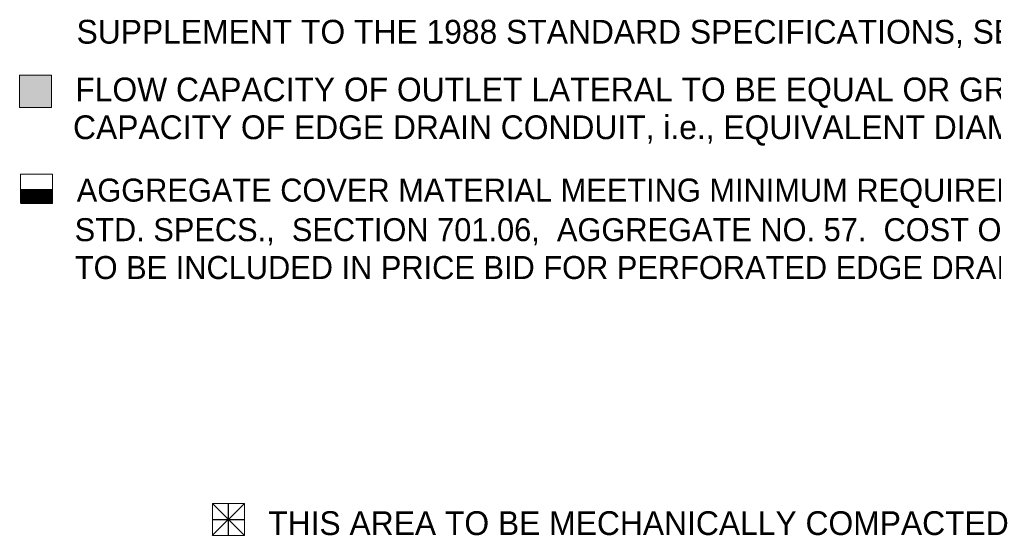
# Model space of a CAD drawing. Extents: x 1757 to 2137, y 145 to 432.
# Drawn here: x 1817.9 to 1872, y 259.4 to 288 of the extents above; entities that cross this region are included whole.
import ezdxf

# ---------------------------------------------------------------- set-up
doc = ezdxf.new("R2010")
doc.units = 0
doc.header["$LTSCALE"] = 0.53
doc.layers.add('1', color=7, linetype='Continuous', lineweight=13)
doc.layers.add('10', color=7, linetype='Continuous')

msp = doc.modelspace()

# ---------------------------------------------------------------- hatches: boundary and pattern name
at = {"layer": '1'}
msp.add_hatch(color=256, dxfattribs=at).paths.add_polyline_path([(1817.9462, 284.9323), (1819.7199, 284.9323), (1819.7199, 283.1487), (1817.9462, 283.1487)])

# ---------------------------------------------------------------- linework, layer by layer
for p, q in [((1817.9975, 278.5943), (1819.7819, 278.5943)), ((1818.0027, 278.544), (1819.7789, 278.544)), ((1818.0027, 278.4945), (1819.7789, 278.4945)), ((1818.0027, 278.445), (1819.7789, 278.445)), ((1818.0027, 278.3955), (1819.7789, 278.3955)), ((1818.0174, 278.5872), (1818.0174, 277.8276)), ((1818.0669, 278.5872), (1818.0669, 277.8276)), ((1818.1164, 278.5872), (1818.1164, 277.8276)), ((1818.1659, 278.5872), (1818.1659, 277.8276)), ((1818.2154, 278.5872), (1818.2154, 277.8276)), ((1818.2649, 278.5872), (1818.2649, 277.8276)), ((1818.3144, 278.5872), (1818.3144, 277.8276)), ((1818.3639, 278.5872), (1818.3639, 277.8276)), ((1818.4134, 278.5872), (1818.4134, 277.8276)), ((1818.4629, 278.5872), (1818.4629, 277.8276)), ((1818.5124, 278.5872), (1818.5124, 277.8276)), ((1818.5619, 278.5872), (1818.5619, 277.8276)), ((1818.6114, 278.5872), (1818.6114, 277.8276)), ((1818.6609, 278.5872), (1818.6609, 277.8276)), ((1818.7104, 278.5872), (1818.7104, 277.8276)), ((1818.7599, 278.5872), (1818.7599, 277.8276)), ((1818.8094, 278.5872), (1818.8094, 277.8276)), ((1818.8589, 278.5872), (1818.8589, 277.8276)), ((1818.9084, 278.5872), (1818.9084, 277.8276)), ((1818.9579, 278.5872), (1818.9579, 277.8276)), ((1819.0074, 278.5872), (1819.0074, 277.8276)), ((1819.0569, 278.5872), (1819.0569, 277.8276)), ((1819.1064, 278.5872), (1819.1064, 277.8276)), ((1819.1559, 278.5872), (1819.1559, 277.8276)), ((1819.2054, 278.5872), (1819.2054, 277.8276)), ((1819.2549, 278.5872), (1819.2549, 277.8276)), ((1819.3044, 278.5872), (1819.3044, 277.8276)), ((1819.3539, 278.5872), (1819.3539, 277.8276)), ((1819.4034, 278.5872), (1819.4034, 277.8276)), ((1819.4529, 278.5872), (1819.4529, 277.8276)), ((1819.5024, 278.5872), (1819.5024, 277.8276)), ((1819.5519, 278.5872), (1819.5519, 277.8276)), ((1819.6014, 278.5872), (1819.6014, 277.8276)), ((1819.6509, 278.5872), (1819.6509, 277.8276)), ((1819.7004, 278.5872), (1819.7004, 277.8276)), ((1819.7499, 278.5872), (1819.7499, 277.8276)), ((1818.0027, 278.346), (1819.7789, 278.346)), ((1818.0027, 278.2965), (1819.7789, 278.2965)), ((1818.0027, 278.247), (1819.7789, 278.247)), ((1818.0027, 278.1975), (1819.7789, 278.1975)), ((1818.0027, 278.148), (1819.7789, 278.148)), ((1818.0027, 278.0985), (1819.7789, 278.0985)), ((1818.0027, 278.049), (1819.7789, 278.049)), ((1818.0027, 277.9995), (1819.7789, 277.9995)), ((1818.0027, 277.95), (1819.7789, 277.95)), ((1818.0027, 277.9005), (1819.7789, 277.9005)), ((1818.0027, 277.851), (1819.7789, 277.851)), ((1830.4308, 259.3939), (1830.4308, 261.1759)), ((1828.6488, 259.3939), (1830.4308, 259.3939))]:
    msp.add_line(p, q, dxfattribs=at)
at = {"layer": '1', "lineweight": 25}
for p, q in [((1828.6471, 259.3939), (1830.4291, 261.1759)), ((1830.4308, 259.3939), (1828.6488, 261.1759)), ((1829.5398, 259.3939), (1829.5398, 261.1759)), ((1828.6488, 260.2849), (1830.4308, 260.2849))]:
    msp.add_line(p, q, dxfattribs=at)
at = {"layer": '1'}
for points in [[(1817.9462, 284.9323), (1819.7199, 284.9323), (1819.7199, 283.1487), (1817.9462, 283.1487)], [(1818.0027, 277.8276), (1819.7789, 277.8276), (1819.7789, 278.5872), (1818.0027, 278.5872)]]:
    msp.add_lwpolyline(points, close=True, dxfattribs=at)
for points in [[(1818.0321, 277.8243), (1819.7819, 277.8243), (1819.7819, 279.4385), (1817.9975, 279.4385), (1817.9975, 277.8243)], [(1828.6488, 259.3939), (1828.6488, 261.1759), (1830.4308, 261.1759)]]:
    msp.add_lwpolyline(points, dxfattribs=at)

# ---------------------------------------------------------------- texts
at = {"layer": '10'}
for s, height, p in [('SUPPLEMENT TO THE 1988 STANDARD SPECIFICATIONS, SECTION 325S.', 1.32, (1821.1136, 286.6866)), ('FLOW CAPACITY OF OUTLET LATERAL TO BE EQUAL OR GREATER THAN FLOW', 1.32, (1821.0445, 283.4841)), ('CAPACITY OF EDGE DRAIN CONDUIT, i.e., EQUIVALENT DIAMETERS ( MIN ).', 1.32, (1820.9191, 281.3859)), ('AGGREGATE COVER MATERIAL MEETING MINIMUM REQUIREMENTS OF THE 1988', 1.277, (1821.1243, 277.9195)), ('STD. SPECS.,  SECTION 701.06,  AGGREGATE NO. 57.  COST OF AGGREGATE COVER', 1.277, (1821.0081, 275.7254)), ('TO BE INCLUDED IN PRICE BID FOR PERFORATED EDGE DRAIN CONDUIT.', 1.277, (1821.0177, 273.6253)), ('THIS AREA TO BE MECHANICALLY COMPACTED', 1.32, (1831.7485, 259.4203))]:
    msp.add_text(s, height=height, dxfattribs=at).set_placement(p)

doc.saveas('drawing.dxf')
